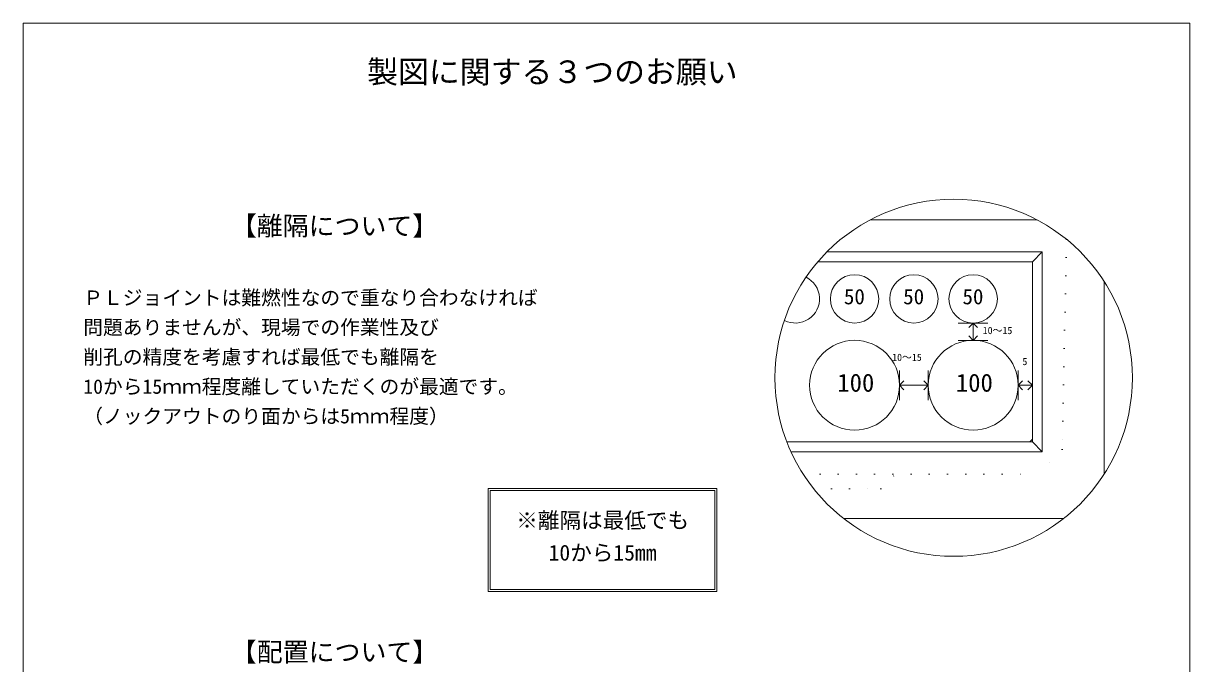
# Model space of a CAD drawing. Units: millimetres, scale not verified. Extents: x -6420 to 6420, y -3047 to 3047.
# Drawn here: x -6420 to -2340, y 805 to 3047 of the extents above; entities that cross this region are included whole.
import ezdxf
from ezdxf.enums import TextEntityAlignment as Align

# ---------------------------------------------------------------- set-up
doc = ezdxf.new("R2010")
doc.units = ezdxf.units.MM
doc.header["$LTSCALE"] = 20
doc.linetypes.add('DASHED1', pattern=[1.8, 1.2, -0.6])
doc.linetypes.add('USER5', pattern=[3.185, 0.01, -3.175])
for name, color, linetype, lineweight in [('0-2_waku', 7, 'Continuous', 18), ('0-3_gaikei', 7, 'Continuous', 18), ('0-4_kakure', 7, 'DASHED1', 5), ('0-5_sunpou', 7, 'Continuous', 5), ('0-7_hole', 7, 'Continuous', 18), ('0-8_uchigawa', 6, 'Continuous', 18), ('0-D_文字１', 7, 'Continuous', 18)]:
    doc.layers.add(name, color=color, linetype=linetype, lineweight=lineweight)
doc.styles.add('ＭＳ ゴシック', font='')
doc.styles.get('ＭＳ ゴシック').set_extended_font_data('MS Gothic')

# ---------------------------------------------------------------- blocks, each defined once
blk = doc.blocks.new('_Open90')
at = {"layer": '0-5_sunpou'}
blk.add_line((0, 0), (-1, 0), dxfattribs=at)
blk.add_lwpolyline([(-0.5, 0.5), (0, 0), (-0.5, -0.5)], dxfattribs=at)

msp = doc.modelspace()

# ---------------------------------------------------------------- linework, layer by layer
at = {"layer": '0-2_waku'}
for p, q in [((-6420.01, 3046.98), (-2340.01, 3046.98)), ((-6420.01, 3046.98), (-2340.01, 3046.98)), ((-6420.01, 3046.98), (-6420.01, -2653.02)), ((-2340.01, 3046.98), (-2340.01, -2653.02))]:
    msp.add_line(p, q, dxfattribs=at)
at = {"layer": '0-3_gaikei'}
for p, q in [((-2873.52, 2358.6), (-3457.69, 2358.6)), ((-2638.56, 1469.61), (-2638.56, 2142.1)), ((-3550.42, 1313.16), (-2780.79, 1313.16))]:
    msp.add_line(p, q, dxfattribs=at)
at = {"layer": '0-4_kakure', "linetype": 'USER5', "lineweight": 18}
for p, q in [((-3692.05, 1468.68), (-3633.11, 1468.68)), ((-3633.11, 1468.68), (-2872.79, 1468.68)), ((-3633.11, 1468.68), (-2872.79, 1468.68)), ((-3593.45, 1416.84), (-3597.64, 1354)), ((-3593.45, 1416.84), (-3455.21, 1416.84))]:
    msp.add_line(p, q, dxfattribs=at)
for points in [[(-2770.58, 2290.41), (-2786.39, 1555.08), (-2872.79, 1468.68)], [(-3593.45, 1416.84), (-3420.65, 1416.84), (-3368.81, 1468.68)]]:
    msp.add_lwpolyline(points, dxfattribs=at)
at = {"layer": '0-5_sunpou', "color": 150, "lineweight": 18}
for p, q in [((-3149.27, 1997.44), (-3045.59, 1997.44)), ((-3149.27, 1936.96), (-3045.59, 1936.96)), ((-3354.9, 1831.56), (-3354.9, 1727.88)), ((-3254.68, 1831.56), (-3254.68, 1727.88)), ((-2940.04, 1831.56), (-2940.04, 1727.88)), ((-2890.07, 1831.56), (-2890.07, 1727.88)), ((-3354.9, 1779.72), (-3254.68, 1779.72)), ((-2940.04, 1779.72), (-2890.07, 1779.72)), ((-2890.07, 1590.85), (-2899.62, 1581))]:
    msp.add_line(p, q, dxfattribs=at)
msp.add_circle((-3165.6, 1805.86), 625.17, dxfattribs=at)
at = {"layer": '0-7_hole'}
for centre, radius in [((-3512.15, 2082.12), 84.67), ((-3304.79, 2082.12), 84.67), ((-3097.43, 2082.12), 84.67), ((-3512.15, 1779.72), 157.25), ((-3097.43, 1779.72), 157.25)]:
    msp.add_circle(centre, radius, dxfattribs=at)
msp.add_arc((-3719.51, 2082.12), 84.67, 243.19936, 63.78529, dxfattribs=at)
at = {"layer": '0-8_uchigawa'}
for p, q in [((-3609.3, 2246.28), (-2855.51, 2246.28)), ((-2855.51, 1546.44), (-2855.51, 2246.28)), ((-3641.12, 2211.72), (-3633.11, 2211.72)), ((-2890.07, 1581), (-2890.07, 2211.72)), ((-3748.93, 1581), (-3633.11, 1581)), ((-3633.11, 1581), (-2890.07, 1581)), ((-2855.51, 1546.44), (-2890.07, 1581)), ((-3734.41, 1546.44), (-3633.11, 1546.44)), ((-3633.11, 1546.44), (-2855.51, 1546.44)), ((-4793.96, 1417.99), (-3993.96, 1417.99)), ((-4793.96, 1057.99), (-4793.96, 1417.99)), ((-4787.3, 1411.32), (-4000.63, 1411.32)), ((-4787.3, 1064.65), (-4787.3, 1411.32)), ((-4000.63, 1064.65), (-4000.63, 1411.32)), ((-3993.96, 1057.99), (-3993.96, 1417.99)), ((-4787.3, 1064.65), (-4000.63, 1064.65)), ((-4793.96, 1057.99), (-3993.96, 1057.99))]:
    msp.add_line(p, q, dxfattribs=at)
msp.add_lwpolyline([(-3633.11, 2211.72), (-2890.07, 2211.72), (-2855.51, 2246.28)], dxfattribs=at)

# ---------------------------------------------------------------- block references
at = {"layer": '0-5_sunpou', "xscale": 31.104, "yscale": 31.104}
for p, rotation in [((-3097.43, 1997.44), 90), ((-3097.43, 1936.96), 270), ((-3354.9, 1779.72), 180), ((-2940.04, 1779.72), 180)]:
    msp.add_blockref('_Open90', p, dxfattribs=dict(at, rotation=rotation))
for p in [(-3254.68, 1779.72), (-2890.07, 1779.72)]:
    msp.add_blockref('_Open90', p, dxfattribs=at)

# ---------------------------------------------------------------- texts
at = {"layer": '0-D_文字１', "style": 'ＭＳ ゴシック'}
for s, height, p in [('製図に関する３つのお願い', 79.18, (-5217.42, 2813.92)), ('【離隔について】', 66.51, (-5694.22, 2284.46)), ('ＰＬジョイントは難燃性なので重なり合わなければ', 50.67, (-6210.37, 2045.63)), ('50', 53.84, (-3549.46, 2046.96)), ('50', 53.84, (-3342.1, 2046.96)), ('50', 53.84, (-3134.74, 2046.96)), ('問題ありませんが、現場での作業性及び', 50.67, (-6210.37, 1941.95)), ('10～15', 25.34, (-3064.01, 1951.2)), ('削孔の精度を考慮すれば最低でも離隔を', 50.67, (-6210.37, 1838.27)), ('10～15', 25.34, (-3380.72, 1857.2)), ('5', 25.34, (-2925.16, 1842.49)), ('10から15ｍｍ程度離していただくのが最適です。', 50.67, (-6210.37, 1734.59)), ('100', 63.34, (-3572.53, 1737.94)), ('100', 63.34, (-3157.81, 1737.94)), ('（ノックアウトのり面からは5ｍｍ程度）', 50.67, (-6210.37, 1630.91)), ('※離隔は最低でも', 55.43, (-4695.8, 1262.57)), ('\u3000 10から15mm', 55.43, (-4695.8, 1149.17)), ('【配置について】', 66.51, (-5694.22, 792.66))]:
    msp.add_text(s, height=height, dxfattribs=at).set_placement(p, align=Align.BOTTOM_LEFT)

doc.saveas('drawing.dxf')
